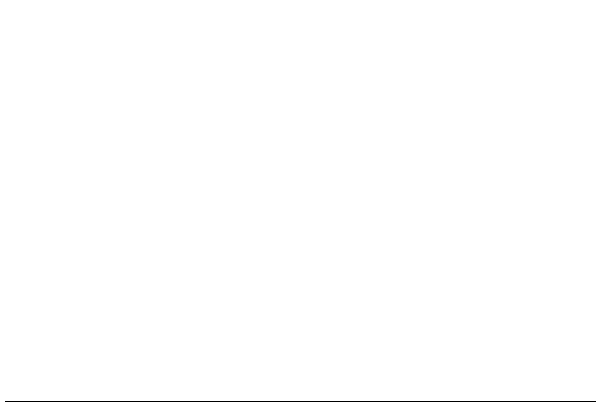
# Model space of a CAD drawing. Header units: millimetres. Extents: x 0 to 145404, y 0 to 194550.
# Drawn here: x 133028 to 133112.5, y 170056.1 to 170113.1 of the extents above; entities that cross this region are included whole.
import ezdxf

# ---------------------------------------------------------------- set-up
doc = ezdxf.new("R2010")
doc.units = ezdxf.units.MM
doc.layers.add('АР - детали окон', color=152, linetype='Continuous', lineweight=0)
doc.layers.add('АР - Окна', color=150, linetype='Continuous', lineweight=9)

# ---------------------------------------------------------------- blocks, each defined once
blk = doc.blocks.new('блок балконный дверной с проходом 750мм')
at = {"layer": 'АР - детали окон', "color": 251}
blk.add_lwpolyline([(-950.000098820652, 79.99791722252277), (-900.000098820652, 79.99791722252277), (-900.000098820652, 149.9979172225228), (-50.00009882065217, 149.9979172225228), (-50.00009882065217, 79.99791722252277), (-9.882065216970659e-05, 79.99791722252277), (-9.882065216970659e-05, -250.0020827774772), (-950.000098820652, -250.0020827774771)], close=True, dxfattribs=at)
blk = doc.blocks.new('Квартира 2К 9600 тип 6')
at = {"layer": 'АР - Окна', "xscale": -1, "rotation": 270}
blk.add_blockref('блок балконный дверной с проходом 750мм', (6900.00208320003, 5310.000098822638), dxfattribs=at)
blk = doc.blocks.new('V_Section_1')
blk.add_blockref('Квартира 2К 9600 тип 6', (8949.999999164604, -10000.00000000652))

msp = doc.modelspace()

# ---------------------------------------------------------------- block references
msp.add_blockref('V_Section_1', (117275.4600590927, 175696.1139150285))

doc.saveas('drawing.dxf')
